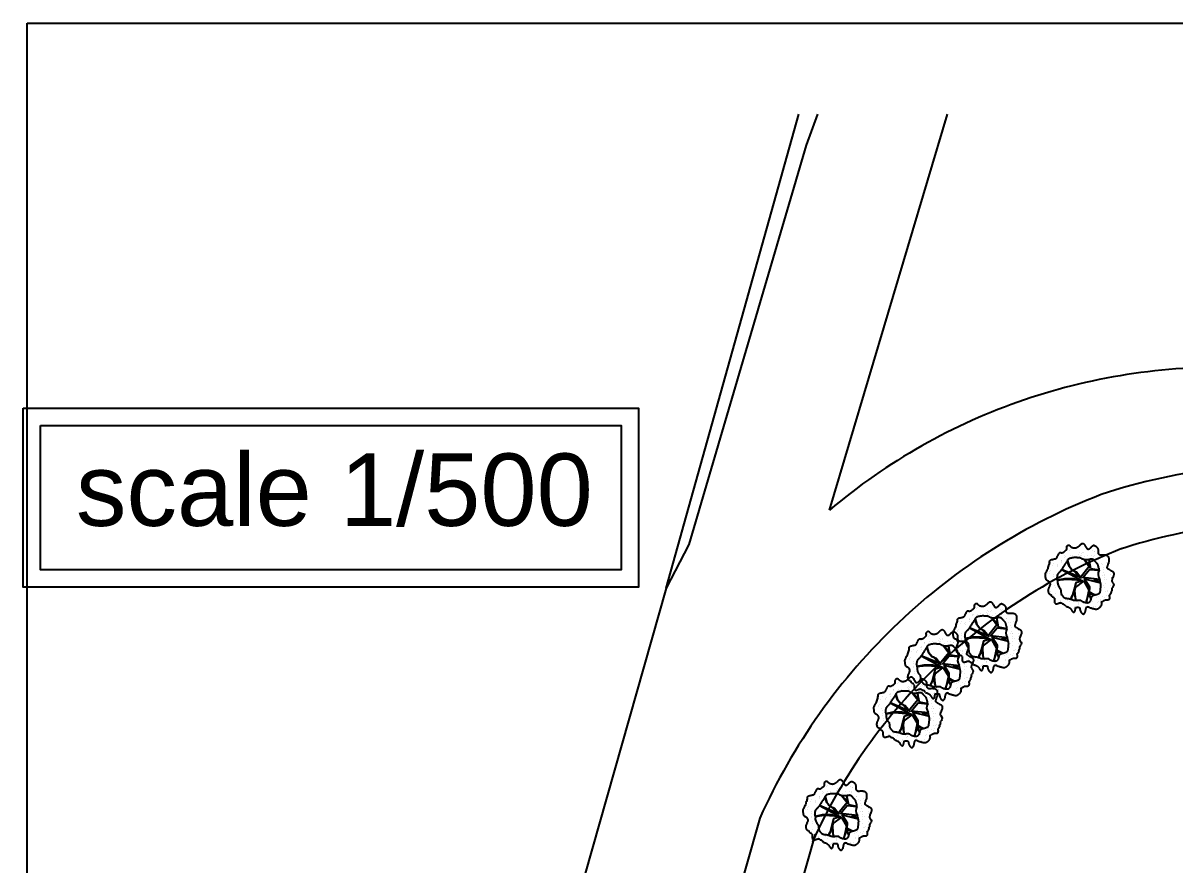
# Model space of a CAD drawing. Header units: millimetres. Extents: x -17017 to 2697, y 1903 to 18260.
# Drawn here: x -17017.49 to -17001.57, y 18248.65 to 18260.27 of the extents above; entities that cross this region are included whole.
import ezdxf

# ---------------------------------------------------------------- set-up
doc = ezdxf.new("R2010")
doc.units = ezdxf.units.MM
doc.linetypes.add('0', pattern=[0])
for name, color, linetype in [('1', 7, 'Continuous'), ('55', 7, 'Continuous'), ('CAY', 94, 'Continuous'), ('OP-MOB-MOVIL', 8, 'Continuous')]:
    doc.layers.add(name, color=color, linetype=linetype)
doc.styles.get("Standard").update_dxf_attribs({"font": 'arial.ttf'})

# ---------------------------------------------------------------- blocks, each defined once
blk = doc.blocks.new('*X24')
at = {"color": 0, "linetype": 'Continuous'}
for p, q in [((34.3, 35.6), (34.3, 35.6)), ((37.4, 36), (37.4, 36)), ((42.3, 36.6), (42.3, 36.6)), ((45.8, 37.8), (45.8, 37.8)), ((46.1, 35.4), (46.1, 35.4)), ((46.5, 37.8), (46.5, 37.8)), ((50.4, 37.7), (50.4, 37.7)), ((53.4, 40.9), (53.4, 40.9)), ((53.5, 38.1), (53.5, 38.1)), ((58.4, 38.8), (58.4, 38.8)), ((61.8, 35.6), (61.8, 35.6)), ((64.5, 37.8), (64.5, 37.8)), ((16.4, 21.8), (16.4, 21.8)), ((17.5, 20.8), (17.5, 20.8)), ((22.7, 29.3), (22.7, 29.3)), ((22.8, 28.5), (22.8, 28.5)), ((28.5, 32.5), (28.5, 32.5)), ((29.9, 34.8), (29.9, 34.8)), ((39, 30.2), (39, 30.2)), ((41.5, 28.5), (41.5, 28.5)), ((52.5, 32.3), (52.5, 32.3)), ((53.6, 31.3), (53.6, 31.3)), ((76.4, 30.2), (76.4, 30.2)), ((77.6, 24), (77.6, 24)), ((78.9, 28.6), (78.9, 28.6)), ((80.1, 26.1), (80.1, 26.1)), ((86, 18.6), (86, 18.6)), ((10.7, 5.3), (10.7, 5.3)), ((11.3, 0), (11.3, 0)), ((11.8, 4.3), (11.8, 4.3)), ((13, 1.7), (13, 1.7)), ((15.3, 11.8), (15.3, 11.8)), ((15.5, 17.6), (15.5, 17.6)), ((15.7, 0.2), (15.7, 0.2)), ((16.2, 2.1), (16.2, 2.1)), ((18.1, 7.6), (18.1, 7.6)), ((86, 0.2), (86, 0.2)), ((13.8, -1.6), (13.8, -1.6)), ((16.1, -11.4), (16.1, -11.4)), ((16.2, -15), (16.2, -15)), ((17, -0.5), (17, -0.5)), ((18.6, -13.1), (18.6, -13.1)), ((18.7, -16.6), (18.7, -16.6)), ((86.3, -4.2), (86.3, -4.2)), ((86.8, -4.5), (86.8, -4.5)), ((87.2, -16.1), (87.2, -16.1)), ((88.6, -1.4), (88.6, -1.4)), ((89.4, -1.5), (89.4, -1.5)), ((90.5, -2.5), (90.5, -2.5)), ((16.5, -22.9), (16.5, -22.9)), ((17.2, -22.5), (17.2, -22.5)), ((18.3, -23.6), (18.3, -23.6)), ((23.5, -28.3), (23.5, -28.3)), ((24.1, -27.9), (24.1, -27.9)), ((24.6, -28.5), (24.6, -28.5)), ((27.2, -27.5), (27.2, -27.5)), ((27.8, -22.4), (27.8, -22.4)), ((29.5, -33.8), (29.5, -33.8)), ((30.6, -34.8), (30.6, -34.8)), ((32.1, -26.8), (32.1, -26.8)), ((32.2, -34.6), (32.2, -34.6)), ((39.7, -30), (39.7, -30)), ((64.1, -33.8), (64.1, -33.8)), ((77.1, -29.9), (77.1, -29.9)), ((83.6, -18), (83.6, -18)), ((83.8, -22.3), (83.8, -22.3)), ((84.7, -19), (84.7, -19)), ((45.8, -40.6), (45.8, -40.6)), ((48.9, -40.2), (48.9, -40.2)), ((51.3, -37.4), (51.3, -37.4)), ((53.8, -39.5), (53.8, -39.5)), ((56, -40), (56, -40)), ((61.9, -38.5), (61.9, -38.5)), ((65, -38), (65, -38))]:
    blk.add_line(p, q, dxfattribs=at)
blk = doc.blocks.new('*X23')
at = {"color": 0, "linetype": 'Continuous'}
for p, q in [((24.2, 44.6), (24.2, 44.6)), ((27.1, 40.2), (27.1, 40.2)), ((37.9, 43.4), (37.9, 43.4)), ((39.9, 46.4), (39.9, 46.4)), ((45.7, 47.4), (45.7, 47.4)), ((49.9, 48), (49.9, 48)), ((56.4, 48.8), (56.4, 48.8)), ((61, 50.3), (61, 50.3)), ((61.5, 47.2), (61.5, 47.2)), ((62, 50.4), (62, 50.4)), ((70, 43.1), (70, 43.1)), ((71.4, 41.8), (71.4, 41.8)), ((71.7, 39.2), (71.7, 39.2)), ((76.9, 40.2), (76.9, 40.2)), ((80.3, 38.1), (80.3, 38.1)), ((8.6, 20.1), (8.6, 20.1)), ((9.1, 22.8), (9.1, 22.8)), ((10, 22), (10, 22)), ((78.4, 35.4), (78.4, 35.4)), ((82.9, 32), (82.9, 32)), ((85.3, 31.9), (85.3, 31.9)), ((86.4, 28.1), (86.4, 28.1)), ((87.8, 26.7), (87.8, 26.7)), ((92.4, 30.4), (92.4, 30.4)), ((93.8, 24.5), (93.8, 24.5)), ((94.8, 20.4), (94.8, 20.4)), ((0, 0), (0, 0)), ((92.6, 12.2), (92.6, 12.2)), ((94.3, 9.1), (94.3, 9.1)), ((0, 0), (0, 0)), ((5.7, -9.9), (5.7, -9.9)), ((6.6, -15), (6.6, -15)), ((8, -16.4), (8, -16.4)), ((93.5, -8.4), (93.5, -8.4)), ((94.8, -6.3), (94.8, -6.3)), ((95.1, -9), (95.1, -9)), ((96.6, -10.3), (96.6, -10.3)), ((100, -7.5), (100, -7.5)), ((3.2, -20.3), (3.2, -20.3)), ((7.4, -19.7), (7.4, -19.7)), ((10.7, -23.4), (10.7, -23.4)), ((12.1, -29.9), (12.1, -29.9)), ((85, -29.6), (85, -29.6)), ((85.9, -30.1), (85.9, -30.1)), ((86.9, -29.8), (86.9, -29.8)), ((87.4, -31), (87.4, -31)), ((88.9, -32.4), (88.9, -32.4)), ((28, -40), (28, -40)), ((31.4, -42.2), (31.4, -42.2)), ((39.4, -45.1), (39.4, -45.1)), ((40.8, -46.4), (40.8, -46.4)), ((42.9, -46.1), (42.9, -46.1)), ((43.5, -49.9), (43.5, -49.9)), ((47.8, -52.8), (47.8, -52.8)), ((64.5, -45.3), (64.5, -45.3)), ((71.8, -45.8), (71.8, -45.8)), ((74.2, -37.9), (74.2, -37.9)), ((77.8, -39.9), (77.8, -39.9))]:
    blk.add_line(p, q, dxfattribs=at)
blk = doc.blocks.new('A$C27B57102')
at = {"layer": 'CAY', "linetype": 'Continuous'}
for points in [[(482, 931), (467, 939), (454, 945), (444, 950), (436, 953), (429, 954), (424, 955), (419, 955), (416, 955), (412, 955), (409, 954), (406, 953), (403, 952), (400, 951), (398, 949), (395, 947), (393, 944), (390, 941), (388, 937), (385, 933), (383, 929), (381, 925), (380, 921), (378, 918), (377, 916), (377, 915), (376, 915), (376, 914), (376, 915), (376, 915), (376, 915), (376, 914), (375, 913), (373, 910), (371, 907), (369, 903), (366, 899), (363, 894), (360, 890), (358, 885), (355, 881), (352, 877), (350, 873), (347, 870), (345, 867), (343, 865), (340, 863), (338, 862), (335, 861), (332, 861), (329, 861), (326, 861), (322, 862), (319, 863), (315, 864), (311, 865), (307, 866), (303, 867), (299, 869), (295, 870), (291, 871), (287, 872), (283, 873), (279, 875), (276, 876), (273, 877), (271, 878), (268, 880), (266, 881), (263, 882), (261, 883), (258, 884), (255, 884), (252, 885), (249, 885), (246, 886), (243, 886), (239, 886), (235, 886), (231, 886), (227, 886), (223, 886), (219, 886), (215, 886), (211, 886), (207, 886), (203, 885), (200, 885), (196, 884), (193, 884), (191, 883), (188, 882), (186, 881), (184, 879), (182, 878), (180, 876), (178, 874), (176, 872), (174, 870), (173, 868), (171, 866), (169, 863), (168, 861), (166, 858), (165, 855), (164, 852), (163, 849), (162, 846), (161, 843), (160, 840), (160, 836), (159, 833), (159, 829), (159, 824), (158, 820), (158, 816), (158, 811), (158, 806), (158, 802), (159, 797), (159, 793), (159, 789), (160, 784), (160, 780), (160, 777), (160, 773), (160, 769), (160, 766), (159, 763), (158, 760), (156, 757), (155, 754), (153, 752), (150, 750), (148, 747), (146, 746), (143, 744), (141, 742), (138, 741), (136, 740), (133, 739), (131, 739), (128, 738), (126, 738), (123, 737), (121, 737), (118, 737), (116, 737), (113, 737), (111, 737), (108, 737), (105, 737), (102, 737), (100, 738), (97, 738), (94, 738), (90, 738), (87, 738), (84, 738), (80, 737), (77, 736), (73, 735), (69, 733), (65, 731), (61, 728), (57, 725), (53, 722), (49, 718), (46, 714), (43, 710), (39, 705), (37, 701), (34, 697), (32, 692), (30, 688), (29, 684), (28, 681), (27, 677), (26, 675), (26, 672), (27, 669), (27, 667), (28, 665), (29, 662), (31, 660), (33, 657), (34, 655), (36, 652), (38, 649), (40, 647), (42, 645), (44, 643), (45, 641), (46, 640), (47, 639), (48, 638), (48, 637), (49, 636), (50, 635), (51, 634), (53, 633), (55, 631), (57, 629), (60, 627), (63, 624), (66, 621), (69, 618), (71, 616), (73, 613), (75, 610), (76, 607), (77, 605), (78, 602), (78, 600), (78, 597), (78, 595), (77, 593), (77, 592), (77, 590), (76, 588), (74, 587), (73, 585), (70, 583), (67, 581), (63, 578), (59, 576), (53, 573), (47, 570), (41, 566), (34, 562), (28, 559), (22, 554), (17, 550), (12, 546), (8, 541), (5, 537), (3, 532), (1, 527), (0, 523), (0, 518), (0, 514), (1, 509), (3, 505), (5, 502), (7, 498), (9, 495), (12, 492), (14, 489), (16, 487), (17, 486), (18, 485), (19, 484), (20, 483), (20, 483), (20, 483), (20, 482), (20, 482), (20, 482), (20, 482), (21, 482), (21, 482), (22, 481), (23, 480), (24, 479), (26, 477), (28, 475), (31, 473), (34, 470), (37, 466), (40, 462), (44, 458), (47, 454), (50, 449), (53, 444), (56, 438), (58, 433), (60, 427), (61, 421), (62, 415), (63, 409), (62, 403), (62, 397), (61, 391), (59, 386), (58, 381), (56, 376), (53, 371), (51, 367), (48, 363), (46, 360), (43, 357), (41, 355), (39, 353), (36, 351), (34, 349), (32, 347), (30, 345), (28, 343), (27, 340), (25, 337), (24, 335), (23, 332), (23, 329), (22, 326), (23, 323), (23, 321), (24, 318), (25, 315), (26, 313), (28, 310), (30, 308), (32, 306), (33, 304), (35, 302), (37, 301), (39, 299), (41, 298), (43, 297), (45, 296), (47, 295), (49, 295), (51, 295), (54, 295), (56, 295), (59, 295), (61, 295), (64, 296), (66, 296), (69, 296), (72, 296), (75, 295), (78, 295), (81, 294), (85, 292), (88, 290), (92, 288), (96, 284), (100, 280), (104, 275), (108, 270), (113, 265), (116, 259), (120, 254), (123, 249), (126, 244), (128, 240), (129, 237), (129, 234), (130, 231), (129, 228), (129, 226), (128, 224), (127, 222), (126, 220), (125, 217), (124, 215)], [(524, 926), (516, 927), (482, 931)], [(530, 928), (552, 945), (568, 949), (586, 944), (596, 937), (604, 933), (613, 925)], [(674, 912), (657, 918), (655, 920), (653, 922), (650, 924), (647, 926), (644, 927), (640, 927), (636, 928), (632, 928), (628, 927), (625, 927), (621, 926), (618, 926), (615, 925), (613, 925)], [(674, 912), (675, 912), (677, 912), (680, 912), (685, 910), (686, 909), (689, 907), (695, 903), (704, 897), (710, 893), (713, 892)], [(865, 288), (866, 294), (868, 301), (870, 309), (873, 316), (876, 322), (879, 328), (882, 334), (885, 339), (888, 343), (892, 347), (896, 351), (900, 355), (904, 358), (909, 361), (914, 364), (919, 367), (924, 370), (928, 373), (933, 376), (937, 380), (940, 383), (943, 387), (945, 391), (947, 395), (947, 398), (947, 402), (945, 405), (942, 408), (938, 411), (933, 413), (927, 415), (921, 416), (915, 418), (908, 419), (903, 420), (897, 421), (893, 421), (890, 422), (887, 422), (886, 423), (884, 424), (883, 425), (882, 427), (882, 430), (881, 433), (880, 436), (880, 441), (879, 445), (879, 449), (879, 454), (879, 458), (879, 462), (880, 466), (880, 469), (881, 471), (882, 474), (884, 476), (886, 477), (888, 479), (891, 480), (893, 480), (897, 481), (900, 482), (904, 482), (908, 483), (912, 484), (916, 485), (921, 486), (925, 487), (929, 489), (934, 491), (938, 493), (942, 495), (946, 498), (950, 500), (954, 503), (957, 506), (960, 509), (963, 512), (966, 514), (968, 517), (969, 520), (971, 523), (971, 526), (972, 529), (972, 532), (971, 534), (970, 537), (969, 539), (967, 542), (965, 544), (962, 546), (959, 548), (956, 550), (952, 552), (948, 554), (944, 556), (940, 557), (935, 559), (930, 560), (925, 561), (920, 562), (915, 563), (909, 564), (904, 565), (900, 566), (895, 567), (891, 568), (887, 570), (883, 571), (880, 573), (878, 575), (875, 577), (874, 579), (872, 581), (871, 583), (870, 586), (870, 589), (870, 591), (870, 594), (870, 597), (871, 599), (872, 601), (873, 603), (873, 605), (875, 607), (876, 608), (877, 609), (878, 610), (879, 611), (880, 613), (881, 614), (882, 616), (883, 618), (883, 620), (884, 623), (885, 626), (886, 629), (887, 633), (888, 637), (890, 642), (891, 648), (893, 653), (894, 659), (896, 665), (897, 671), (899, 676), (900, 682), (901, 686), (902, 691), (903, 695), (904, 698), (904, 702), (904, 705), (904, 708), (904, 711), (904, 715), (903, 718), (902, 721), (901, 724), (900, 727), (898, 730), (897, 733), (895, 736), (893, 739), (891, 743), (889, 746), (886, 749), (884, 752), (882, 755), (879, 758), (877, 760), (874, 763), (872, 766), (869, 768), (866, 771), (864, 773), (861, 775), (858, 777), (855, 779), (852, 780), (849, 781), (845, 782), (842, 783), (838, 784), (835, 784), (831, 784), (828, 785), (824, 784), (821, 784), (818, 784), (815, 784), (812, 783), (810, 783), (808, 783), (807, 782), (806, 782), (805, 782), (805, 782), (804, 782), (805, 782), (805, 782), (805, 782), (805, 782), (806, 782), (806, 782), (806, 782), (805, 783), (805, 784), (804, 786), (802, 788), (800, 790), (798, 794), (795, 798), (792, 802), (789, 807), (786, 812), (783, 818), (781, 823), (778, 828), (777, 833), (776, 837), (775, 842), (775, 846), (775, 850), (775, 853), (775, 857), (775, 861), (775, 865), (775, 868), (774, 872), (774, 875), (773, 879), (772, 882), (770, 884), (769, 887), (767, 889), (764, 890), (762, 892), (759, 893), (757, 894), (754, 894), (751, 895), (749, 895), (746, 895), (744, 896), (742, 896), (739, 896), (737, 895), (734, 895), (732, 894), (729, 893), (725, 892), (722, 891), (713, 892)], [(368, 749), (368, 749), (366, 748), (364, 748), (362, 748), (359, 748), (356, 747), (354, 747), (351, 747), (349, 747), (348, 747), (346, 747), (346, 747), (345, 747), (345, 747), (345, 747), (345, 747), (345, 746), (343, 746), (342, 745), (339, 745), (336, 744), (332, 742), (327, 741), (323, 740), (318, 739), (313, 738), (309, 736), (304, 735), (301, 734), (297, 733), (294, 732), (291, 731), (288, 730), (286, 729), (284, 728), (282, 727), (280, 726), (279, 725), (278, 724), (276, 722), (275, 721), (273, 720), (272, 718), (270, 716), (268, 714), (266, 712), (264, 710), (261, 708), (259, 706), (257, 703), (254, 701), (252, 699), (249, 697), (247, 695), (245, 693), (242, 691), (240, 689), (238, 687), (236, 686), (234, 684), (232, 682), (231, 681), (229, 679), (228, 678), (226, 677), (225, 675), (224, 674), (223, 673), (222, 672), (222, 670), (221, 669), (220, 668), (220, 667), (219, 665), (218, 664), (218, 662), (217, 660), (216, 657), (215, 655), (215, 652), (215, 649), (214, 645), (214, 641), (215, 636), (215, 631), (216, 626), (217, 621), (218, 617), (219, 612), (220, 609), (220, 606), (221, 604), (221, 603), (221, 603), (221, 603), (221, 604), (221, 605), (221, 606), (220, 606), (220, 607), (220, 608), (220, 608), (220, 607), (220, 606), (220, 605), (221, 603), (221, 600), (221, 596), (222, 592), (223, 587), (223, 582), (224, 577), (224, 572), (224, 567), (224, 562), (224, 558), (224, 554), (223, 550), (223, 547), (222, 544), (221, 541), (220, 539), (219, 536), (218, 533), (217, 530), (216, 526), (215, 523), (214, 520), (212, 517), (211, 513), (209, 510), (207, 506), (205, 503), (203, 500), (201, 496), (199, 493), (198, 490), (196, 486), (195, 483), (194, 480), (194, 477), (194, 474), (194, 471), (194, 468), (194, 465), (194, 462), (194, 458), (194, 455), (194, 452), (194, 449), (194, 445), (193, 442), (193, 438), (193, 434), (192, 431), (192, 427), (192, 423), (192, 418), (192, 414), (192, 410), (192, 405), (193, 401), (193, 396), (194, 392), (194, 387), (195, 382), (196, 378), (197, 373), (198, 368), (199, 364), (200, 360), (201, 356), (202, 352), (203, 348), (204, 345), (205, 341), (206, 338), (207, 335), (209, 332), (210, 329), (212, 326), (213, 324), (215, 321), (217, 319), (219, 317), (221, 315), (223, 314), (225, 312), (227, 311), (229, 310), (231, 309), (233, 309), (235, 308), (237, 307), (239, 306), (241, 305), (244, 304), (246, 303), (248, 302), (249, 301), (251, 300), (252, 299), (253, 299), (253, 298), (253, 298), (253, 298), (253, 298), (253, 298), (254, 298), (255, 297), (256, 295), (259, 293), (263, 291), (267, 288), (272, 284), (278, 280), (285, 275), (292, 270), (300, 265), (309, 259), (318, 253), (328, 247), (337, 241), (346, 236), (355, 230), (363, 225), (370, 220), (375, 216), (380, 213), (384, 210), (387, 207), (390, 204), (392, 202), (394, 200), (396, 198), (398, 195), (400, 193), (402, 191), (404, 189), (407, 186), (409, 184), (412, 182), (415, 180), (417, 178), (420, 176), (423, 175), (426, 173), (429, 172), (433, 171), (436, 169), (440, 168), (445, 167), (449, 167), (454, 166), (459, 166), (464, 165), (469, 165), (473, 165), (478, 165), (483, 165), (487, 166), (491, 167), (496, 168), (500, 169), (505, 170), (510, 172), (511, 173)], [(470, 484), (382, 408), (366, 376), (344, 357), (312, 332), (274, 319), (233, 309), (312, 332), (366, 376), (391, 436), (471, 500), (442, 433), (355, 230), (512, 519), (484, 395), (484, 268), (505, 170), (490, 297), (500, 440), (512, 519), (541, 424), (627, 401), (722, 376), (765, 355), (722, 376), (684, 401), (782, 425), (649, 414), (605, 421), (519, 535), (640, 605), (813, 567), (703, 602), (764, 638), (687, 608), (708, 686), (671, 615), (601, 618), (484, 545), (540, 767), (506, 678), (494, 756), (468, 522), (356, 615), (368, 749), (347, 634), (220, 609), (290, 615), (220, 539), (315, 611), (470, 484)], [(625, 214), (628, 215), (636, 216), (642, 217), (649, 218), (654, 218), (660, 219), (665, 219), (670, 220), (675, 220), (680, 221), (684, 222), (688, 223), (692, 224), (696, 225), (699, 227), (702, 228), (705, 230), (707, 232), (710, 234), (712, 235), (715, 237), (717, 240), (720, 242), (723, 244), (725, 246), (728, 249), (731, 251), (734, 253), (737, 256), (740, 259), (742, 261), (744, 264), (746, 267), (747, 270), (748, 273), (750, 276), (751, 279), (751, 283), (752, 286), (753, 290), (754, 295), (754, 299), (755, 304), (755, 308), (756, 313), (757, 318), (757, 322), (758, 327), (759, 331), (760, 336), (761, 340), (762, 344), (763, 348), (764, 352), (765, 355), (766, 359), (767, 362), (768, 365), (769, 367), (770, 370), (771, 373), (772, 375), (773, 378), (774, 381), (776, 384), (777, 387), (778, 390), (779, 394), (780, 398), (781, 402), (781, 407), (782, 413), (782, 419), (782, 425), (782, 432), (781, 439), (781, 445), (781, 451), (780, 457), (780, 463), (779, 467), (779, 472), (779, 476), (779, 479), (779, 483), (779, 486), (780, 489), (781, 492), (783, 495), (784, 497), (786, 500), (788, 503), (790, 505), (792, 508), (794, 511), (796, 514), (798, 517), (800, 520), (801, 524), (803, 527), (804, 531), (806, 534), (807, 538), (808, 542), (809, 546), (810, 550), (811, 555), (812, 559), (813, 563), (813, 567), (814, 571), (814, 576), (815, 580), (815, 584), (815, 587), (814, 591), (814, 595), (813, 599), (812, 603), (811, 606), (809, 610), (807, 613), (805, 616), (802, 619), (799, 622), (796, 625), (793, 627), (790, 629), (786, 631), (782, 633), (778, 634), (773, 635), (769, 637), (764, 638), (759, 639), (754, 640), (749, 642), (745, 643), (740, 645), (735, 647), (731, 649), (727, 652), (723, 655), (720, 659), (717, 663), (715, 667), (713, 672), (711, 677), (709, 681), (708, 686), (707, 691), (706, 695), (704, 700), (703, 704), (702, 708), (701, 712), (700, 716), (699, 720), (698, 723), (696, 727), (695, 730), (694, 734), (692, 737), (691, 740), (690, 743), (688, 746), (687, 749), (685, 751), (684, 753), (682, 755), (680, 757), (678, 758), (676, 759), (674, 761), (671, 762), (668, 762), (665, 763), (661, 764), (657, 765), (653, 765), (648, 766), (644, 766), (639, 767), (635, 767), (630, 768), (625, 768), (621, 769), (616, 769), (611, 770), (607, 770), (603, 771), (599, 771), (595, 772), (591, 772), (587, 772), (583, 773), (580, 773), (576, 773), (572, 773), (567, 772), (563, 772), (558, 771), (553, 770), (547, 769), (540, 767), (533, 765), (525, 763), (515, 761), (505, 758), (494, 756), (484, 754)], [(141, 184), (142, 184), (148, 182), (154, 179), (161, 176), (168, 172), (174, 168), (181, 165), (186, 163), (191, 161), (195, 159), (199, 157), (203, 155), (206, 153), (208, 150), (211, 145), (213, 140), (214, 134), (216, 127), (218, 120), (219, 113), (221, 105), (222, 98), (224, 91), (225, 86), (227, 80), (229, 76), (231, 72), (233, 69), (235, 66), (237, 64), (239, 62), (241, 61), (243, 60), (246, 59), (248, 59), (250, 59), (253, 59), (255, 59), (257, 59), (259, 59), (261, 60), (264, 60), (265, 61)], [(751, 129), (752, 129), (758, 129), (764, 130), (770, 130), (776, 130), (782, 130), (788, 130), (793, 130), (798, 130), (802, 130), (806, 131), (810, 132), (813, 133), (816, 135), (819, 136), (822, 138), (824, 141), (826, 143), (828, 146), (829, 150), (830, 153), (830, 158), (830, 162), (829, 167), (828, 172), (826, 177), (824, 183), (822, 188), (820, 194), (818, 199), (817, 204), (816, 209), (815, 214), (815, 218), (816, 222), (816, 225), (818, 229), (820, 232), (822, 234), (825, 237), (828, 239), (831, 241), (834, 242)], [(344, 38), (347, 37), (357, 31), (368, 24), (378, 19), (387, 14), (395, 10), (401, 7), (406, 4), (411, 2), (415, 1), (419, 0), (422, 0), (426, 0), (430, 0), (434, 0), (438, 1), (443, 1), (447, 2), (452, 2), (456, 3), (461, 3), (465, 4), (469, 5), (473, 5), (477, 6), (481, 7), (484, 8), (487, 9), (490, 11), (493, 12), (495, 14), (497, 16), (499, 19), (501, 21), (503, 23), (504, 26), (506, 28), (507, 31), (508, 33), (509, 36), (510, 38), (511, 41), (513, 43), (514, 45), (516, 47), (518, 50), (520, 52), (523, 54), (525, 55), (528, 57), (531, 59), (534, 61), (537, 62), (540, 64), (544, 65), (547, 67), (550, 68), (553, 69), (556, 69), (559, 70), (561, 70), (564, 70), (567, 69), (570, 68), (573, 67), (577, 66), (580, 64), (585, 62), (590, 60), (595, 57), (602, 54), (608, 52), (615, 49), (623, 46), (630, 44), (637, 43), (645, 42), (652, 41), (658, 42), (665, 43), (671, 44), (676, 46), (681, 49), (686, 51), (690, 54), (693, 57), (695, 60), (697, 63), (698, 66), (699, 70), (700, 73), (700, 77), (700, 80)]]:
    blk.add_lwpolyline(points, dxfattribs=at)
for centre, radius, start, end in [((516, 966), 40.8, 281.2206, 289.7268), ((422, 835), 102, 237.9535, 307.3163), ((222, 219), 97.4, 182.2364, 191.9606), ((249, 305), 162, 220.9071, 228.35), ((530, 299), 127, 261.2984, 318.3947), ((886, 240), 52.3, 114.1771, 178.2063), ((284, 95), 39.5, 240.0583, 275.6565), ((366, 205), 169, 242.4767, 262.5318), ((688, 133), 54.1, 282.8364, 342.6499), ((796, 71), 73, 128.4552, 141.3668)]:
    blk.add_arc(centre, radius, start, end, dxfattribs=at)
at = {"layer": 'CAY', "linetype": 'Continuous', "xscale": 9, "yscale": 9, "zscale": 9}
for name in ['*X23', '*X24']:
    blk.add_blockref(name, (20, 482), dxfattribs=at)

msp = doc.modelspace()

# ---------------------------------------------------------------- linework, layer by layer
at = {"layer": '1', "color": 7, "linetype": 'Continuous'}
for points in [[(-17008.602, 18252.468), (-17006.77, 18259.018)], [(-17006.513, 18259.018), (-17006.669, 18258.588), (-17008.288, 18253.073), (-17008.602, 18252.468)], [(-17006.345, 18253.548), (-17004.716, 18259.018)], [(-17008.602, 18252.468), (-17010.957, 18244.18), (-17013.792, 18230.734), (-17014.957, 18221.509)], [(-17007.31, 18249.292), (-17009.145, 18242.842), (-17011.004, 18234.321)], [(-17006.541, 18249.073), (-17008.368, 18242.647), (-17010.222, 18234.151)]]:
    msp.add_lwpolyline(points, dxfattribs=at)
for points in [[(-17000.586, 18255.511, 0.046597), (-17002.137, 18255.433, 0.046427), (-17003.651, 18255.07, 0.046462), (-17005.071, 18254.433, 0.046699), (-17006.345, 18253.548, 0.046699)], [(-16995.924, 18253.022, 0.053892), (-16997.491, 18253.747, 0.053894), (-16999.177, 18254.121, 0.053896), (-17000.904, 18254.126, 0.053897), (-17002.592, 18253.761, 0.053897)], [(-17002.592, 18253.761, 0.048665), (-17004.078, 18253.013, 0.048664), (-17005.391, 18251.991, 0.048663), (-17006.483, 18250.735, 0.048662), (-17007.31, 18249.292, 0.048662)], [(-16996.337, 18252.336, 0.053892), (-16997.748, 18252.989, 0.053894), (-16999.266, 18253.326, 0.053896), (-17000.82, 18253.33, 0.053897), (-17002.34, 18253.002, 0.053897)], [(-17002.303, 18253.015, 0.048665), (-17003.65, 18252.337, 0.048664), (-17004.841, 18251.41, 0.048663), (-17005.831, 18250.271, 0.048662), (-17006.581, 18248.963, 0.048662)]]:
    msp.add_lwpolyline(points, format="xyb", dxfattribs=at)
at = {"layer": '55', "linetype": 'ByBlock'}
msp.add_lwpolyline([(-17017.435, 18260.274), (-16942.435, 18260.274), (-16942.435, 18205.274), (-17017.435, 18205.274)], close=True, dxfattribs=at)
at = {"layer": 'OP-MOB-MOVIL', "linetype": '0'}
for points in [[(-17017.492, 18254.955), (-17008.984, 18254.955), (-17008.984, 18252.482), (-17017.492, 18252.482)], [(-17017.252, 18254.715), (-17009.224, 18254.715), (-17009.224, 18252.722), (-17017.252, 18252.722)]]:
    msp.add_lwpolyline(points, close=True, dxfattribs=at)

# ---------------------------------------------------------------- block references
at = {"layer": 'CAY', "xscale": 0.001, "yscale": 0.001, "zscale": 0.001, "rotation": 270}
for p in [(-17003.366, 18253.083), (-17004.641, 18252.277), (-17005.307, 18251.891), (-17005.736, 18251.239), (-17006.714, 18249.822)]:
    msp.add_blockref('A$C27B57102', p, dxfattribs=at)

# ---------------------------------------------------------------- texts
at = {"layer": 'OP-MOB-MOVIL', "linetype": '0', "insert": (-17016.761, 18254.329), "char_height": 1, "attachment_point": 1}
msp.add_mtext_dynamic_manual_height_columns('scale 1/500', width=8.12576, gutter_width=5, heights=[0], dxfattribs=at)

doc.saveas('drawing.dxf')
